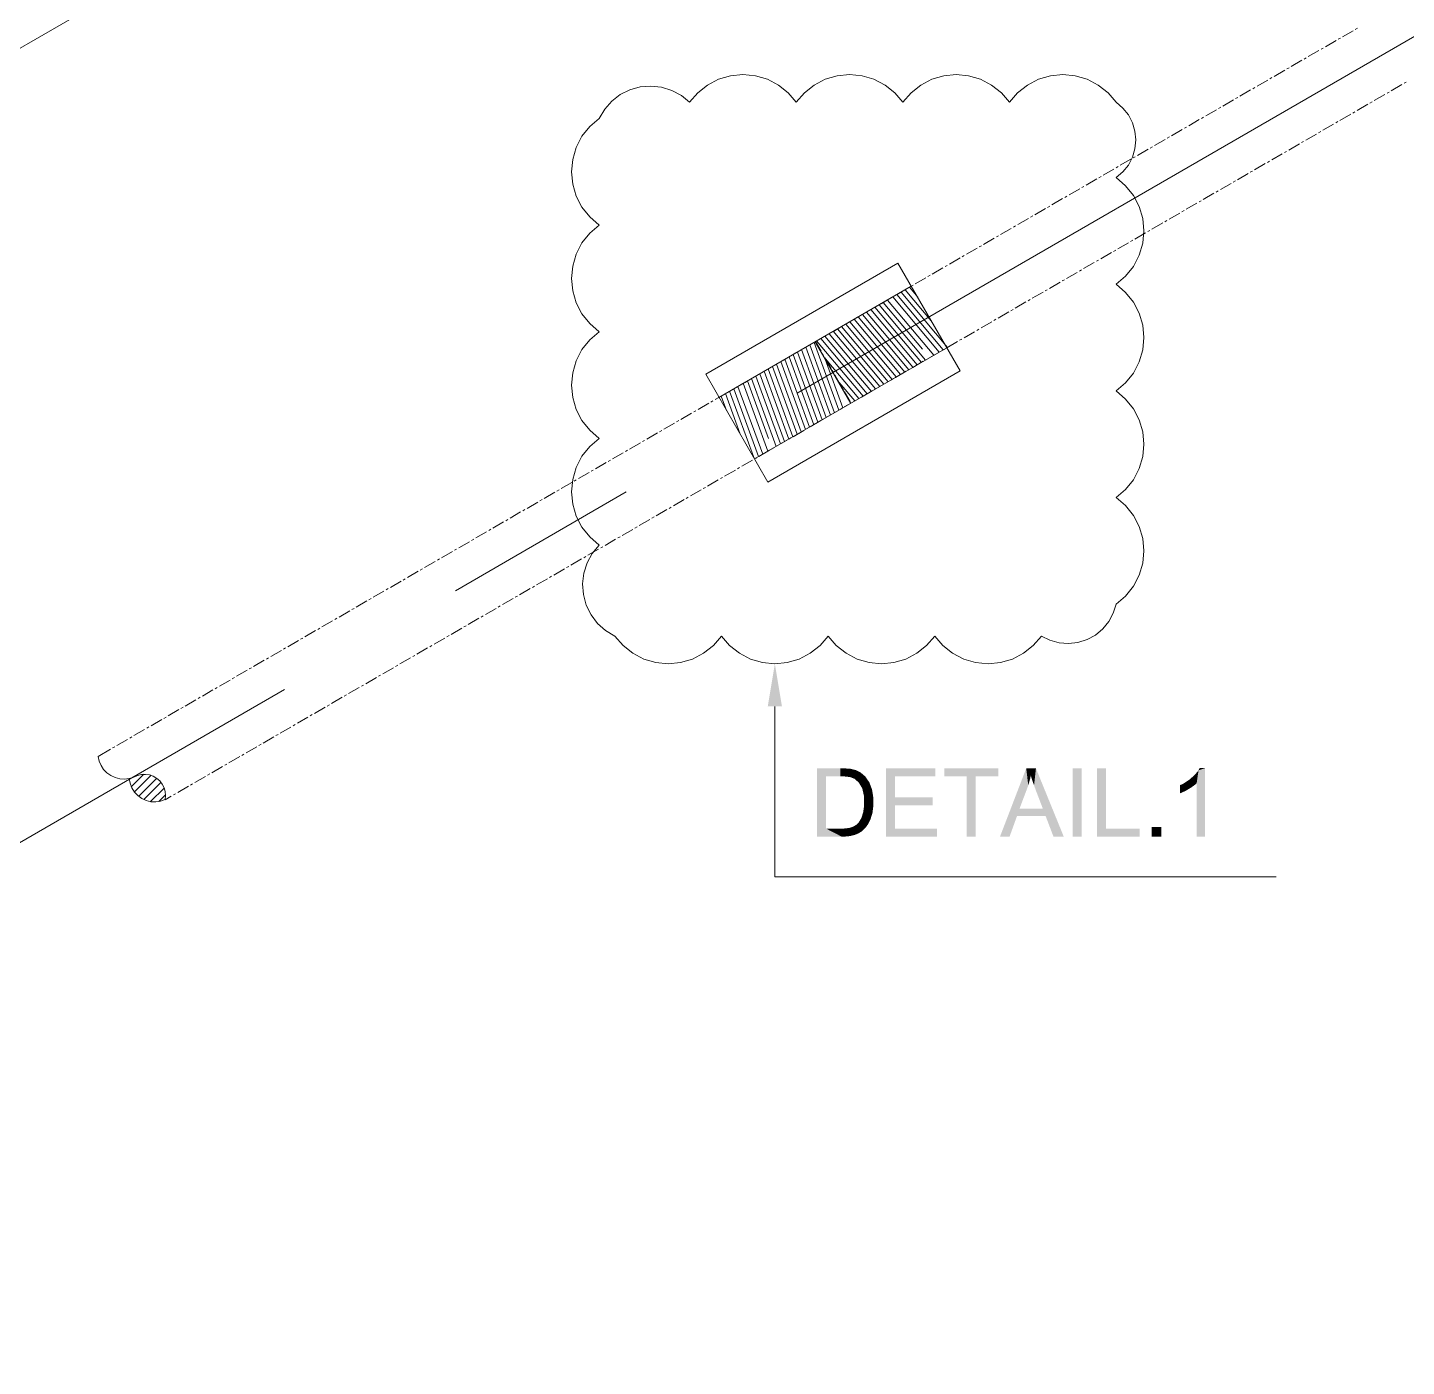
# Model space of a CAD drawing. Header units: millimetres. Extents: x 2 to 579, y 1 to 405.
# Drawn here: x 233.03 to 250.49, y 120.78 to 137.72 of the extents above; entities that cross this region are included whole.
import ezdxf

# ---------------------------------------------------------------- set-up
doc = ezdxf.new("R2010")
doc.units = ezdxf.units.MM
doc.linetypes.add('XKITLINE00', pattern=[0])
doc.layers.add('LinkedObject', color=7, linetype='Continuous', lineweight=0)

# ---------------------------------------------------------------- blocks, each defined once
blk = doc.blocks.new('*A4')
at = {"layer": 'LinkedObject'}
for color, points in [(6, [(242.582, 129.13), (242.402, 129.13), (242.492, 129.67)]), (7, [(243.026, 128.347), (243.14, 128.245), (243.026, 127.483)]), (7, [(243.321, 128.245), (243.026, 128.347), (243.323, 128.347)]), (7, [(243.14, 128.245), (243.026, 128.347), (243.321, 128.245)]), (7, [(243.323, 128.347), (243.372, 128.245), (243.321, 128.245)]), (7, [(243.373, 128.347), (243.372, 128.245), (243.323, 128.347)]), (7, [(243.373, 128.347), (243.446, 128.236), (243.372, 128.245)]), (7, [(243.45, 128.341), (243.446, 128.236), (243.373, 128.347)]), (7, [(243.477, 128.334), (243.446, 128.236), (243.45, 128.341)]), (7, [(243.477, 128.334), (243.469, 128.227), (243.446, 128.236)]), (7, [(243.469, 128.227), (243.477, 128.334), (243.501, 128.215)]), (7, [(243.577, 128.295), (243.477, 128.334), (243.514, 128.326)]), (7, [(243.603, 128.273), (243.477, 128.334), (243.577, 128.295)]), (7, [(243.555, 128.166), (243.477, 128.334), (243.603, 128.273)]), (7, [(243.501, 128.215), (243.477, 128.334), (243.555, 128.166)]), (7, [(244.012, 127.981), (243.898, 127.483), (243.898, 128.347)]), (7, [(244.012, 127.981), (243.898, 128.347), (244.012, 128.245)]), (7, [(244.523, 128.245), (243.898, 128.347), (244.523, 128.347)]), (7, [(244.012, 128.245), (243.898, 128.347), (244.523, 128.245)]), (7, [(244.636, 128.347), (244.92, 128.245), (244.636, 128.245)]), (7, [(245.034, 128.245), (244.92, 128.245), (244.636, 128.347)]), (7, [(245.034, 128.245), (244.636, 128.347), (245.32, 128.347)]), (7, [(245.034, 128.245), (245.32, 128.347), (245.32, 128.245)]), (7, [(245.675, 128.347), (245.686, 128.091), (245.343, 127.483)]), (7, [(245.686, 128.091), (245.675, 128.347), (245.701, 128.132)]), (7, [(245.701, 128.132), (245.675, 128.347), (245.724, 128.214)]), (7, [(245.724, 128.214), (245.675, 128.347), (245.733, 128.256)]), (7, [(245.798, 128.347), (245.733, 128.256), (245.675, 128.347)]), (7, [(245.733, 128.256), (245.798, 128.347), (245.743, 128.221)]), (7, [(245.743, 128.221), (245.798, 128.347), (245.774, 128.131)]), (7, [(245.774, 128.131), (245.798, 128.347), (245.794, 128.076)]), (7, [(245.794, 128.076), (245.798, 128.347), (245.885, 127.838)]), (7, [(245.885, 127.838), (245.798, 128.347), (245.92, 127.745)]), (7, [(245.92, 127.745), (245.798, 128.347), (246.15, 127.483)]), (7, [(246.375, 128.347), (246.261, 127.483), (246.261, 128.347)]), (7, [(246.375, 127.483), (246.261, 127.483), (246.375, 128.347)]), (7, [(246.686, 128.347), (246.572, 127.483), (246.572, 128.347)]), (7, [(246.686, 127.585), (246.572, 127.483), (246.686, 128.347)]), (7, [(247.939, 128.35), (247.857, 128.322), (247.871, 128.35)]), (7, [(247.939, 127.483), (247.857, 128.322), (247.939, 128.35)]), (7, [(243.026, 127.483), (243.14, 128.245), (243.14, 127.585)]), (7, [(243.603, 128.273), (243.577, 128.13), (243.555, 128.166)]), (7, [(243.637, 128.244), (243.577, 128.13), (243.603, 128.273)]), (7, [(243.688, 128.17), (243.577, 128.13), (243.637, 128.244)]), (7, [(243.577, 128.13), (243.688, 128.17), (243.599, 128.093)]), (7, [(243.599, 128.093), (243.688, 128.17), (243.705, 128.125)]), (7, [(244.92, 127.483), (245.034, 128.245), (245.034, 127.483)]), (7, [(244.92, 128.245), (245.034, 128.245), (244.92, 127.483)]), (7, [(247.764, 128.104), (247.666, 128.154), (247.743, 128.205)]), (7, [(247.776, 128.235), (247.833, 128.159), (247.743, 128.205)]), (7, [(247.743, 128.205), (247.833, 128.159), (247.764, 128.104)]), (7, [(247.833, 128.159), (247.776, 128.235), (247.81, 128.265)]), (7, [(247.857, 128.322), (247.833, 128.159), (247.81, 128.265)]), (7, [(247.833, 127.483), (247.857, 128.322), (247.939, 127.483)]), (7, [(247.833, 128.159), (247.857, 128.322), (247.833, 127.483)]), (7, [(243.705, 128.125), (243.622, 127.989), (243.599, 128.093)]), (7, [(243.722, 128.08), (243.622, 127.989), (243.705, 128.125)]), (7, [(243.739, 127.977), (243.622, 127.989), (243.722, 128.08)]), (7, [(243.739, 127.92), (243.622, 127.989), (243.739, 127.977)]), (7, [(243.622, 127.989), (243.739, 127.92), (243.622, 127.921)]), (7, [(245.343, 127.483), (245.686, 128.091), (245.591, 127.838)]), (7, [(247.666, 128.154), (247.702, 128.067), (247.621, 128.133)]), (7, [(247.621, 128.133), (247.702, 128.067), (247.621, 128.031)]), (7, [(247.621, 128.031), (247.702, 128.067), (247.646, 128.04)]), (7, [(247.702, 128.067), (247.666, 128.154), (247.733, 128.086)]), (7, [(247.733, 128.086), (247.666, 128.154), (247.764, 128.104)]), (7, [(247.764, 128.104), (247.833, 128.159), (247.814, 128.141)]), (7, [(243.622, 127.872), (243.739, 127.87), (243.61, 127.789)]), (7, [(243.61, 127.789), (243.739, 127.87), (243.716, 127.745)]), (7, [(243.739, 127.92), (243.622, 127.872), (243.622, 127.921)]), (7, [(243.739, 127.87), (243.622, 127.872), (243.739, 127.92)]), (7, [(243.716, 127.745), (243.739, 127.87), (243.728, 127.783)]), (7, [(244.012, 127.879), (243.898, 127.483), (244.012, 127.981)]), (7, [(244.012, 127.585), (243.898, 127.483), (244.012, 127.879)]), (7, [(244.491, 127.879), (244.012, 127.981), (244.491, 127.981)]), (7, [(244.012, 127.879), (244.012, 127.981), (244.491, 127.879)]), (7, [(245.559, 127.745), (245.343, 127.483), (245.591, 127.838)]), (7, [(245.591, 127.838), (245.92, 127.745), (245.559, 127.745)]), (7, [(245.885, 127.838), (245.92, 127.745), (245.591, 127.838)]), (7, [(243.536, 127.645), (243.6, 127.555), (243.521, 127.631)]), (7, [(243.657, 127.619), (243.536, 127.645), (243.556, 127.666)]), (7, [(243.639, 127.594), (243.536, 127.645), (243.657, 127.619)]), (7, [(243.6, 127.555), (243.536, 127.645), (243.639, 127.594)]), (7, [(243.556, 127.666), (243.716, 127.745), (243.657, 127.619)]), (7, [(243.588, 127.72), (243.716, 127.745), (243.556, 127.666)]), (7, [(243.599, 127.755), (243.716, 127.745), (243.588, 127.72)]), (7, [(243.716, 127.745), (243.599, 127.755), (243.61, 127.789)]), (7, [(243.657, 127.619), (243.716, 127.745), (243.675, 127.644)]), (7, [(243.675, 127.644), (243.716, 127.745), (243.705, 127.707)]), (7, [(245.343, 127.483), (245.559, 127.745), (245.464, 127.483)]), (7, [(245.92, 127.745), (246.15, 127.483), (246.02, 127.483)]), (7, [(243.14, 127.585), (243.337, 127.483), (243.026, 127.483)]), (7, [(243.324, 127.585), (243.337, 127.483), (243.14, 127.585)]), (7, [(243.324, 127.585), (243.376, 127.483), (243.337, 127.483)]), (7, [(243.367, 127.585), (243.376, 127.483), (243.324, 127.585)]), (7, [(243.476, 127.498), (243.367, 127.585), (243.434, 127.593)]), (7, [(243.446, 127.49), (243.367, 127.585), (243.476, 127.498)]), (7, [(243.376, 127.483), (243.367, 127.585), (243.446, 127.49)]), (7, [(243.458, 127.601), (243.476, 127.498), (243.434, 127.593)]), (7, [(243.482, 127.609), (243.476, 127.498), (243.458, 127.601)]), (7, [(243.476, 127.498), (243.482, 127.609), (243.506, 127.505)]), (7, [(243.579, 127.541), (243.482, 127.609), (243.521, 127.631)]), (7, [(243.557, 127.527), (243.482, 127.609), (243.579, 127.541)]), (7, [(243.506, 127.505), (243.482, 127.609), (243.557, 127.527)]), (7, [(243.521, 127.631), (243.6, 127.555), (243.579, 127.541)]), (7, [(243.898, 127.483), (244.012, 127.585), (244.543, 127.483)]), (7, [(244.543, 127.483), (244.012, 127.585), (244.543, 127.585)]), (7, [(246.572, 127.483), (246.686, 127.585), (247.111, 127.483)]), (7, [(247.111, 127.483), (246.686, 127.585), (247.111, 127.585)]), (7, [(247.385, 127.604), (247.264, 127.483), (247.264, 127.604)]), (7, [(247.385, 127.483), (247.264, 127.483), (247.385, 127.604)])]:
    blk.add_hatch(color=color, dxfattribs=at).paths.add_polyline_path(points, flags=17)
at = {"layer": 'LinkedObject', "color": 6, "linetype": 'XKITLINE00', "lineweight": 0}
for p, q in [((211.958, 125.34), (253.352, 149.264)), ((242.776, 133.096), (257.597, 141.662)), ((238.447, 130.594), (240.611, 131.845)), ((221.461, 120.777), (236.282, 129.343)), ((242.492, 129.13), (242.492, 126.974)), ((242.492, 126.974), (248.839, 126.974))]:
    blk.add_line(p, q, dxfattribs=at)
at = {"layer": 'LinkedObject', "color": 9, "linetype": 'XKITLINE00', "lineweight": 0}
for p, q in [((249.626, 137.575), (249.653, 137.59)), ((249.68, 137.606), (249.815, 137.684)), ((249.842, 137.7), (249.869, 137.716)), ((249.247, 137.356), (249.382, 137.434)), ((249.409, 137.45), (249.436, 137.465)), ((249.463, 137.481), (249.599, 137.559)), ((249.031, 137.231), (249.166, 137.309)), ((249.193, 137.325), (249.22, 137.34)), ((248.76, 137.074), (248.787, 137.09)), ((248.814, 137.106), (248.949, 137.184)), ((248.976, 137.2), (249.004, 137.215)), ((248.381, 136.856), (248.517, 136.934)), ((248.544, 136.949), (248.571, 136.965)), ((248.598, 136.981), (248.733, 137.059)), ((250.244, 136.892), (250.271, 136.908)), ((250.298, 136.924), (250.433, 137.002)), ((250.46, 137.018), (250.487, 137.033)), ((248.111, 136.699), (248.138, 136.715)), ((248.165, 136.73), (248.3, 136.809)), ((248.327, 136.824), (248.354, 136.84)), ((249.865, 136.674), (250, 136.752)), ((250.027, 136.767), (250.054, 136.783)), ((250.081, 136.799), (250.217, 136.877)), ((247.732, 136.48), (247.867, 136.558)), ((247.894, 136.574), (247.921, 136.59)), ((247.948, 136.605), (248.084, 136.684)), ((249.648, 136.548), (249.784, 136.627)), ((249.811, 136.642), (249.838, 136.658)), ((247.515, 136.355), (247.651, 136.433)), ((247.678, 136.449), (247.705, 136.465)), ((249.216, 136.298), (249.351, 136.376)), ((249.378, 136.392), (249.405, 136.408)), ((249.432, 136.423), (249.567, 136.501)), ((249.594, 136.517), (249.621, 136.533)), ((247.245, 136.199), (247.272, 136.214)), ((247.299, 136.23), (247.434, 136.308)), ((247.461, 136.324), (247.488, 136.339)), ((248.999, 136.173), (249.134, 136.251)), ((249.161, 136.267), (249.188, 136.283)), ((246.866, 135.98), (247.001, 136.058)), ((247.028, 136.074), (247.055, 136.089)), ((247.083, 136.105), (247.218, 136.183)), ((248.729, 136.017), (248.756, 136.032)), ((248.783, 136.048), (248.918, 136.126)), ((248.945, 136.142), (248.972, 136.157)), ((246.65, 135.855), (246.785, 135.933)), ((246.812, 135.949), (246.839, 135.964)), ((248.35, 135.798), (248.485, 135.876)), ((248.512, 135.892), (248.539, 135.907)), ((248.566, 135.923), (248.701, 136.001)), ((246.217, 135.605), (246.352, 135.683)), ((246.379, 135.698), (246.406, 135.714)), ((246.433, 135.73), (246.568, 135.808)), ((246.596, 135.823), (246.623, 135.839)), ((248.133, 135.673), (248.269, 135.751)), ((248.296, 135.767), (248.323, 135.782)), ((246, 135.479), (246.136, 135.558)), ((246.163, 135.573), (246.19, 135.589)), ((247.7, 135.423), (247.836, 135.501)), ((247.863, 135.516), (247.89, 135.532)), ((247.917, 135.548), (248.052, 135.626)), ((248.079, 135.641), (248.106, 135.657)), ((245.73, 135.323), (245.757, 135.339)), ((245.784, 135.354), (245.919, 135.433)), ((245.946, 135.448), (245.973, 135.464)), ((247.484, 135.297), (247.619, 135.376)), ((247.646, 135.391), (247.673, 135.407)), ((245.351, 135.104), (245.486, 135.182)), ((245.513, 135.198), (245.54, 135.214)), ((245.567, 135.229), (245.703, 135.307)), ((247.213, 135.141), (247.24, 135.157)), ((247.267, 135.172), (247.403, 135.25)), ((247.43, 135.266), (247.457, 135.282)), ((245.134, 134.979), (245.27, 135.057)), ((245.297, 135.073), (245.324, 135.088)), ((246.835, 134.922), (246.97, 135)), ((246.997, 135.016), (247.024, 135.032)), ((247.051, 135.047), (247.186, 135.125)), ((244.702, 134.729), (244.837, 134.807)), ((244.864, 134.823), (244.891, 134.838)), ((244.918, 134.854), (245.053, 134.932)), ((245.08, 134.948), (245.107, 134.963)), ((246.618, 134.797), (246.753, 134.875)), ((246.78, 134.891), (246.808, 134.906)), ((244.485, 134.604), (244.62, 134.682)), ((244.647, 134.698), (244.675, 134.713)), ((246.185, 134.547), (246.321, 134.625)), ((246.348, 134.641), (246.375, 134.656)), ((246.402, 134.672), (246.537, 134.75)), ((246.564, 134.766), (246.591, 134.781)), ((244.215, 134.447), (244.242, 134.463)), ((244.269, 134.479), (244.404, 134.557)), ((244.431, 134.572), (244.458, 134.588)), ((245.969, 134.422), (246.104, 134.5)), ((246.131, 134.516), (246.158, 134.531)), ((243.836, 134.228), (243.971, 134.307)), ((243.998, 134.322), (244.025, 134.338)), ((244.052, 134.354), (244.188, 134.432)), ((245.698, 134.265), (245.725, 134.281)), ((245.752, 134.297), (245.888, 134.375)), ((245.915, 134.39), (245.942, 134.406)), ((243.619, 134.103), (243.755, 134.182)), ((243.782, 134.197), (243.809, 134.213)), ((245.319, 134.046), (245.455, 134.125)), ((245.482, 134.14), (245.509, 134.156)), ((245.536, 134.172), (245.671, 134.25)), ((243.246, 133.887), (243.322, 133.931)), ((243.349, 133.947), (243.376, 133.963)), ((243.403, 133.978), (243.538, 134.056)), ((243.565, 134.072), (243.592, 134.088)), ((245.103, 133.921), (245.238, 134)), ((245.265, 134.015), (245.292, 134.031)), ((243.078, 133.626), (243.007, 133.749)), ((244.67, 133.671), (244.805, 133.749)), ((244.832, 133.765), (244.859, 133.781)), ((244.887, 133.796), (245.022, 133.874)), ((245.049, 133.89), (245.076, 133.906)), ((242.601, 133.515), (242.759, 133.606)), ((243.109, 133.572), (243.094, 133.599)), ((244.454, 133.546), (244.589, 133.624)), ((244.616, 133.64), (244.643, 133.655)), ((242.385, 133.39), (242.52, 133.468)), ((242.547, 133.484), (242.574, 133.499)), ((243.203, 133.41), (243.125, 133.545)), ((244.183, 133.39), (244.21, 133.405)), ((244.237, 133.421), (244.372, 133.499)), ((244.4, 133.515), (244.427, 133.53)), ((242.114, 133.233), (242.141, 133.249)), ((242.168, 133.265), (242.304, 133.343)), ((242.331, 133.359), (242.358, 133.374)), ((243.234, 133.356), (243.219, 133.383)), ((243.328, 133.193), (243.25, 133.329)), ((243.804, 133.171), (243.94, 133.249)), ((243.967, 133.265), (243.994, 133.28)), ((244.021, 133.296), (244.156, 133.374)), ((241.735, 133.015), (241.871, 133.093)), ((241.898, 133.108), (241.925, 133.124)), ((241.952, 133.14), (242.087, 133.218)), ((243.359, 133.139), (243.344, 133.166)), ((243.446, 132.989), (243.375, 133.112)), ((243.588, 133.046), (243.723, 133.124)), ((243.75, 133.139), (243.777, 133.155)), ((241.465, 132.858), (241.492, 132.874)), ((241.519, 132.889), (241.654, 132.968)), ((241.681, 132.983), (241.708, 132.999)), ((243.155, 132.795), (243.29, 132.874)), ((243.317, 132.889), (243.344, 132.905)), ((243.371, 132.921), (243.507, 132.999)), ((243.534, 133.014), (243.561, 133.03)), ((241.086, 132.639), (241.221, 132.717)), ((241.248, 132.733), (241.276, 132.749)), ((241.303, 132.764), (241.438, 132.843)), ((242.939, 132.67), (243.074, 132.749)), ((243.101, 132.764), (243.128, 132.78)), ((240.87, 132.514), (241.005, 132.592)), ((241.032, 132.608), (241.059, 132.624)), ((242.668, 132.514), (242.695, 132.53)), ((242.722, 132.545), (242.857, 132.623)), ((242.884, 132.639), (242.911, 132.655)), ((240.599, 132.358), (240.626, 132.373)), ((240.653, 132.389), (240.789, 132.467)), ((240.816, 132.483), (240.843, 132.498)), ((242.289, 132.295), (242.424, 132.373)), ((242.451, 132.389), (242.479, 132.404)), ((242.506, 132.42), (242.641, 132.498)), ((240.22, 132.139), (240.356, 132.217)), ((240.383, 132.233), (240.41, 132.248)), ((240.437, 132.264), (240.572, 132.342)), ((242.073, 132.17), (242.208, 132.248)), ((242.235, 132.264), (242.262, 132.279)), ((240.004, 132.014), (240.139, 132.092)), ((240.166, 132.108), (240.193, 132.123)), ((241.802, 132.014), (241.829, 132.029)), ((241.856, 132.045), (241.992, 132.123)), ((242.019, 132.139), (242.046, 132.154)), ((239.571, 131.764), (239.706, 131.842)), ((239.733, 131.857), (239.76, 131.873)), ((239.787, 131.889), (239.923, 131.967)), ((239.95, 131.982), (239.977, 131.998)), ((241.423, 131.795), (241.559, 131.873)), ((241.586, 131.888), (241.613, 131.904)), ((241.64, 131.92), (241.775, 131.998)), ((239.355, 131.638), (239.49, 131.717)), ((239.517, 131.732), (239.544, 131.748)), ((241.153, 131.638), (241.18, 131.654)), ((241.207, 131.67), (241.342, 131.748)), ((241.369, 131.763), (241.396, 131.779)), ((239.084, 131.482), (239.111, 131.498)), ((239.138, 131.513), (239.273, 131.592)), ((239.3, 131.607), (239.327, 131.623)), ((240.774, 131.419), (240.909, 131.498)), ((240.936, 131.513), (240.963, 131.529)), ((240.99, 131.544), (241.126, 131.623)), ((238.705, 131.263), (238.84, 131.341)), ((238.868, 131.357), (238.895, 131.373)), ((238.922, 131.388), (239.057, 131.466)), ((240.558, 131.294), (240.693, 131.372)), ((240.72, 131.388), (240.747, 131.404)), ((238.489, 131.138), (238.624, 131.216)), ((238.651, 131.232), (238.678, 131.247)), ((240.287, 131.138), (240.314, 131.153)), ((240.341, 131.169), (240.476, 131.247)), ((240.503, 131.263), (240.531, 131.279)), ((238.056, 130.888), (238.191, 130.966)), ((238.218, 130.982), (238.245, 130.997)), ((238.272, 131.013), (238.408, 131.091)), ((238.435, 131.107), (238.462, 131.122)), ((239.908, 130.919), (240.044, 130.997)), ((240.071, 131.013), (240.098, 131.028)), ((240.125, 131.044), (240.26, 131.122)), ((237.839, 130.763), (237.975, 130.841)), ((238.002, 130.857), (238.029, 130.872)), ((239.638, 130.763), (239.665, 130.778)), ((239.692, 130.794), (239.827, 130.872)), ((239.854, 130.888), (239.881, 130.903)), ((237.569, 130.606), (237.596, 130.622)), ((237.623, 130.638), (237.758, 130.716)), ((237.785, 130.731), (237.812, 130.747)), ((239.259, 130.544), (239.394, 130.622)), ((239.421, 130.637), (239.448, 130.653)), ((239.475, 130.669), (239.611, 130.747)), ((237.19, 130.387), (237.325, 130.466)), ((237.352, 130.481), (237.379, 130.497)), ((237.406, 130.513), (237.542, 130.591)), ((239.042, 130.419), (239.178, 130.497)), ((239.205, 130.512), (239.232, 130.528)), ((236.974, 130.262), (237.109, 130.341)), ((237.136, 130.356), (237.163, 130.372)), ((238.772, 130.262), (238.799, 130.278)), ((238.826, 130.293), (238.961, 130.372)), ((238.988, 130.387), (239.015, 130.403)), ((236.541, 130.012), (236.676, 130.09)), ((236.703, 130.106), (236.73, 130.122)), ((236.757, 130.137), (236.892, 130.215)), ((236.919, 130.231), (236.947, 130.247)), ((238.393, 130.043), (238.528, 130.121)), ((238.555, 130.137), (238.582, 130.153)), ((238.61, 130.168), (238.745, 130.247)), ((236.324, 129.887), (236.46, 129.965)), ((236.487, 129.981), (236.514, 129.996)), ((238.177, 129.918), (238.312, 129.996)), ((238.339, 130.012), (238.366, 130.028)), ((236.054, 129.731), (236.081, 129.746)), ((236.108, 129.762), (236.243, 129.84)), ((236.27, 129.856), (236.297, 129.871)), ((237.744, 129.668), (237.879, 129.746)), ((237.906, 129.762), (237.933, 129.777)), ((237.96, 129.793), (238.095, 129.871)), ((238.123, 129.887), (238.15, 129.902)), ((235.675, 129.512), (235.81, 129.59)), ((235.837, 129.606), (235.864, 129.621)), ((235.891, 129.637), (236.027, 129.715)), ((237.527, 129.543), (237.663, 129.621)), ((237.69, 129.637), (237.717, 129.652)), ((235.458, 129.387), (235.594, 129.465)), ((235.621, 129.48), (235.648, 129.496)), ((237.257, 129.386), (237.284, 129.402)), ((237.311, 129.418), (237.446, 129.496)), ((237.473, 129.512), (237.5, 129.527)), ((235.026, 129.136), (235.161, 129.215)), ((235.188, 129.23), (235.215, 129.246)), ((235.242, 129.262), (235.377, 129.34)), ((235.404, 129.355), (235.431, 129.371)), ((236.878, 129.168), (237.013, 129.246)), ((237.04, 129.261), (237.067, 129.277)), ((237.094, 129.293), (237.23, 129.371)), ((234.809, 129.011), (234.944, 129.09)), ((234.971, 129.105), (234.999, 129.121)), ((236.661, 129.042), (236.797, 129.121)), ((236.824, 129.136), (236.851, 129.152)), ((234.539, 128.855), (234.566, 128.871)), ((234.593, 128.886), (234.728, 128.964)), ((234.755, 128.98), (234.782, 128.996)), ((236.229, 128.792), (236.364, 128.87)), ((236.391, 128.886), (236.418, 128.902)), ((236.445, 128.917), (236.58, 128.996)), ((236.607, 129.011), (236.634, 129.027)), ((234.16, 128.636), (234.295, 128.714)), ((234.322, 128.73), (234.349, 128.746)), ((234.376, 128.761), (234.511, 128.839)), ((236.012, 128.667), (236.147, 128.745)), ((236.174, 128.761), (236.202, 128.777)), ((233.921, 128.498), (234.079, 128.589)), ((234.106, 128.605), (234.133, 128.62)), ((235.742, 128.511), (235.769, 128.526)), ((235.796, 128.542), (235.931, 128.62)), ((235.958, 128.636), (235.985, 128.652)), ((235.363, 128.292), (235.498, 128.37)), ((235.525, 128.386), (235.552, 128.401)), ((235.579, 128.417), (235.715, 128.495)), ((235.146, 128.167), (235.282, 128.245)), ((235.309, 128.261), (235.336, 128.276)), ((234.77, 127.949), (234.849, 127.995)), ((234.876, 128.01), (234.903, 128.026)), ((234.93, 128.042), (235.065, 128.12)), ((235.092, 128.135), (235.119, 128.151))]:
    blk.add_line(p, q, dxfattribs=at)
at = {"layer": 'LinkedObject', "color": 2, "linetype": 'XKITLINE00', "lineweight": 0}
for p, q in [((241.78, 137.069), (241.64, 136.996)), ((241.931, 137.114), (241.78, 137.069)), ((242.088, 137.129), (241.931, 137.114)), ((242.246, 137.114), (242.088, 137.129)), ((242.397, 137.069), (242.246, 137.114)), ((242.537, 136.996), (242.397, 137.069)), ((243.13, 137.069), (242.99, 136.996)), ((243.281, 137.114), (243.13, 137.069)), ((243.438, 137.129), (243.281, 137.114)), ((243.596, 137.114), (243.438, 137.129)), ((243.747, 137.069), (243.596, 137.114)), ((243.887, 136.996), (243.747, 137.069)), ((244.48, 137.069), (244.34, 136.996)), ((244.631, 137.114), (244.48, 137.069)), ((244.788, 137.129), (244.631, 137.114)), ((244.946, 137.114), (244.788, 137.129)), ((245.097, 137.069), (244.946, 137.114)), ((245.237, 136.996), (245.097, 137.069)), ((245.83, 137.069), (245.69, 136.996)), ((245.981, 137.114), (245.83, 137.069)), ((246.138, 137.129), (245.981, 137.114)), ((246.296, 137.114), (246.138, 137.129)), ((246.447, 137.069), (246.296, 137.114)), ((246.587, 136.996), (246.447, 137.069)), ((240.656, 136.937), (240.535, 136.876)), ((240.787, 136.973), (240.656, 136.937)), ((240.923, 136.984), (240.787, 136.973)), ((241.058, 136.969), (240.923, 136.984)), ((241.188, 136.929), (241.058, 136.969)), ((241.308, 136.864), (241.188, 136.929)), ((241.516, 136.898), (241.413, 136.778)), ((241.64, 136.996), (241.516, 136.898)), ((242.661, 136.898), (242.537, 136.996)), ((242.763, 136.778), (242.661, 136.898)), ((242.866, 136.898), (242.763, 136.778)), ((242.99, 136.996), (242.866, 136.898)), ((244.011, 136.898), (243.887, 136.996)), ((244.113, 136.778), (244.011, 136.898)), ((244.216, 136.898), (244.113, 136.778)), ((244.34, 136.996), (244.216, 136.898)), ((245.361, 136.898), (245.237, 136.996)), ((245.463, 136.778), (245.361, 136.898)), ((245.566, 136.898), (245.463, 136.778)), ((245.69, 136.996), (245.566, 136.898)), ((246.711, 136.898), (246.587, 136.996)), ((246.813, 136.778), (246.711, 136.898)), ((240.427, 136.793), (240.337, 136.69)), ((240.535, 136.876), (240.427, 136.793)), ((241.413, 136.778), (241.308, 136.864)), ((241.413, 136.778), (241.413, 136.778)), ((242.763, 136.778), (242.763, 136.778)), ((244.113, 136.778), (244.113, 136.778)), ((245.463, 136.778), (245.463, 136.778)), ((246.898, 136.705), (246.813, 136.778)), ((240.268, 136.573), (240.148, 136.47)), ((240.337, 136.69), (240.268, 136.573)), ((240.268, 136.573), (240.268, 136.573)), ((246.968, 136.618), (246.898, 136.705)), ((247.019, 136.519), (246.968, 136.618)), ((240.148, 136.47), (240.049, 136.347)), ((247.051, 136.412), (247.019, 136.519)), ((247.061, 136.301), (247.051, 136.412)), ((239.976, 136.207), (239.932, 136.055)), ((240.049, 136.347), (239.976, 136.207)), ((247.051, 136.19), (247.061, 136.301)), ((239.932, 136.055), (239.916, 135.898)), ((246.968, 135.984), (247.019, 136.083)), ((247.019, 136.083), (247.051, 136.19)), ((239.916, 135.898), (239.932, 135.741)), ((246.813, 135.825), (246.898, 135.897)), ((246.898, 135.897), (246.968, 135.984)), ((239.932, 135.741), (239.976, 135.589)), ((246.933, 135.722), (246.813, 135.825)), ((246.813, 135.825), (246.813, 135.825)), ((247.032, 135.599), (246.933, 135.722)), ((239.976, 135.589), (240.049, 135.449)), ((247.105, 135.459), (247.032, 135.599)), ((240.049, 135.449), (240.148, 135.326)), ((240.148, 135.326), (240.268, 135.223)), ((247.15, 135.307), (247.105, 135.459)), ((240.268, 135.223), (240.148, 135.12)), ((240.268, 135.223), (240.268, 135.223)), ((247.165, 135.15), (247.15, 135.307)), ((247.15, 134.993), (247.165, 135.15)), ((240.049, 134.997), (239.976, 134.857)), ((240.148, 135.12), (240.049, 134.997)), ((247.105, 134.841), (247.15, 134.993)), ((239.976, 134.857), (239.932, 134.705)), ((247.032, 134.701), (247.105, 134.841)), ((239.932, 134.705), (239.916, 134.548)), ((246.933, 134.577), (247.032, 134.701)), ((239.916, 134.548), (239.932, 134.391)), ((246.813, 134.475), (246.933, 134.577)), ((246.933, 134.372), (246.813, 134.475)), ((246.813, 134.475), (246.813, 134.475)), ((239.932, 134.391), (239.976, 134.239)), ((247.032, 134.249), (246.933, 134.372)), ((239.976, 134.239), (240.049, 134.099)), ((240.049, 134.099), (240.148, 133.976)), ((247.105, 134.109), (247.032, 134.249)), ((247.15, 133.957), (247.105, 134.109)), ((240.148, 133.976), (240.268, 133.873)), ((247.165, 133.8), (247.15, 133.957)), ((240.148, 133.77), (240.049, 133.647)), ((240.268, 133.873), (240.148, 133.77)), ((240.268, 133.873), (240.268, 133.873)), ((247.15, 133.643), (247.165, 133.8)), ((240.049, 133.647), (239.976, 133.507)), ((247.105, 133.491), (247.15, 133.643)), ((239.976, 133.507), (239.932, 133.355)), ((247.032, 133.351), (247.105, 133.491)), ((239.932, 133.355), (239.916, 133.198)), ((246.813, 133.125), (246.933, 133.227)), ((246.933, 133.227), (247.032, 133.351)), ((239.916, 133.198), (239.932, 133.041)), ((246.933, 133.022), (246.813, 133.125)), ((246.813, 133.125), (246.813, 133.125)), ((239.932, 133.041), (239.976, 132.889)), ((239.976, 132.889), (240.049, 132.749)), ((247.032, 132.899), (246.933, 133.022)), ((247.105, 132.759), (247.032, 132.899)), ((240.049, 132.749), (240.148, 132.626)), ((247.15, 132.607), (247.105, 132.759)), ((240.148, 132.626), (240.268, 132.523)), ((247.165, 132.45), (247.15, 132.607)), ((240.148, 132.42), (240.049, 132.297)), ((240.268, 132.523), (240.148, 132.42)), ((240.268, 132.523), (240.268, 132.523)), ((247.15, 132.293), (247.165, 132.45)), ((240.049, 132.297), (239.976, 132.157)), ((247.105, 132.141), (247.15, 132.293)), ((239.932, 132.005), (239.916, 131.848)), ((239.976, 132.157), (239.932, 132.005)), ((246.933, 131.877), (247.032, 132.001)), ((247.032, 132.001), (247.105, 132.141)), ((239.916, 131.848), (239.932, 131.691)), ((246.813, 131.775), (246.933, 131.877)), ((239.932, 131.691), (239.976, 131.539)), ((246.933, 131.672), (246.813, 131.775)), ((246.813, 131.775), (246.813, 131.775)), ((247.032, 131.549), (246.933, 131.672)), ((239.976, 131.539), (240.049, 131.399)), ((247.105, 131.409), (247.032, 131.549)), ((240.049, 131.399), (240.148, 131.276)), ((247.15, 131.257), (247.105, 131.409)), ((240.148, 131.276), (240.268, 131.173)), ((240.268, 131.173), (240.18, 131.068)), ((240.268, 131.173), (240.268, 131.173)), ((247.165, 131.1), (247.15, 131.257)), ((240.18, 131.068), (240.115, 130.948)), ((247.15, 130.943), (247.165, 131.1)), ((240.073, 130.818), (240.057, 130.682)), ((240.115, 130.948), (240.073, 130.818)), ((247.032, 130.651), (247.105, 130.791)), ((247.105, 130.791), (247.15, 130.943)), ((240.057, 130.682), (240.067, 130.546)), ((246.933, 130.527), (247.032, 130.651)), ((240.067, 130.546), (240.104, 130.414)), ((246.813, 130.425), (246.933, 130.527)), ((240.104, 130.414), (240.164, 130.291)), ((240.164, 130.291), (240.247, 130.182)), ((246.72, 130.204), (246.777, 130.31)), ((246.777, 130.31), (246.813, 130.425)), ((246.813, 130.425), (246.813, 130.425)), ((240.247, 130.182), (240.349, 130.092)), ((240.349, 130.092), (240.467, 130.022)), ((246.551, 130.034), (246.643, 130.111)), ((246.643, 130.111), (246.72, 130.204)), ((240.467, 130.022), (240.467, 130.022)), ((240.467, 130.022), (240.569, 129.902)), ((241.714, 129.902), (241.817, 130.022)), ((241.817, 130.022), (241.817, 130.022)), ((241.817, 130.022), (241.919, 129.902)), ((243.064, 129.902), (243.167, 130.022)), ((243.167, 130.022), (243.167, 130.022)), ((243.167, 130.022), (243.269, 129.902)), ((244.414, 129.902), (244.517, 130.022)), ((244.517, 130.022), (244.517, 130.022)), ((244.517, 130.022), (244.619, 129.902)), ((245.764, 129.902), (245.867, 130.022)), ((245.867, 130.022), (245.867, 130.022)), ((245.867, 130.022), (245.974, 129.968)), ((245.974, 129.968), (246.09, 129.936)), ((246.09, 129.936), (246.21, 129.927)), ((246.21, 129.927), (246.33, 129.94)), ((246.33, 129.94), (246.445, 129.977)), ((246.445, 129.977), (246.551, 130.034)), ((240.569, 129.902), (240.693, 129.803)), ((240.693, 129.803), (240.833, 129.73)), ((241.45, 129.73), (241.59, 129.803)), ((241.59, 129.803), (241.714, 129.902)), ((241.919, 129.902), (242.043, 129.803)), ((242.043, 129.803), (242.183, 129.73)), ((242.8, 129.73), (242.94, 129.803)), ((242.94, 129.803), (243.064, 129.902)), ((243.269, 129.902), (243.393, 129.803)), ((243.393, 129.803), (243.533, 129.73)), ((244.15, 129.73), (244.29, 129.803)), ((244.29, 129.803), (244.414, 129.902)), ((244.619, 129.902), (244.743, 129.803)), ((244.743, 129.803), (244.883, 129.73)), ((245.5, 129.73), (245.64, 129.803)), ((245.64, 129.803), (245.764, 129.902)), ((240.833, 129.73), (240.984, 129.685)), ((240.984, 129.685), (241.142, 129.67)), ((241.142, 129.67), (241.299, 129.685)), ((241.299, 129.685), (241.45, 129.73)), ((242.183, 129.73), (242.334, 129.685)), ((242.334, 129.685), (242.492, 129.67)), ((242.492, 129.67), (242.649, 129.685)), ((242.649, 129.685), (242.8, 129.73)), ((243.533, 129.73), (243.684, 129.685)), ((243.684, 129.685), (243.842, 129.67)), ((243.842, 129.67), (243.999, 129.685)), ((243.999, 129.685), (244.15, 129.73)), ((244.883, 129.73), (245.034, 129.685)), ((245.034, 129.685), (245.192, 129.67)), ((245.192, 129.67), (245.349, 129.685)), ((245.349, 129.685), (245.5, 129.73))]:
    blk.add_line(p, q, dxfattribs=at)
at = {"layer": 'LinkedObject', "color": 4, "linetype": 'XKITLINE00', "lineweight": 0}
for p, q in [((241.616, 133.335), (244.051, 134.743)), ((244.839, 133.379), (244.051, 134.743)), ((244.22, 134.45), (241.784, 133.043)), ((243.002, 133.747), (243.453, 132.967)), ((244.67, 133.671), (242.235, 132.264)), ((242.404, 131.971), (241.616, 133.335)), ((242.404, 131.971), (244.839, 133.379))]:
    blk.add_line(p, q, dxfattribs=at)
at = {"layer": 'LinkedObject', "color": 1, "linetype": 'XKITLINE00', "lineweight": 0}
for p, q in [((243.917, 134.275), (244.505, 133.576)), ((243.984, 134.314), (244.572, 133.615)), ((244.037, 134.345), (244.625, 133.645)), ((244.09, 134.375), (244.678, 133.675)), ((244.143, 134.406), (244.473, 134.012)), ((244.195, 134.436), (244.301, 134.311)), ((243.654, 134.123), (244.241, 133.423)), ((243.706, 134.154), (244.294, 133.454)), ((243.759, 134.184), (244.347, 133.484)), ((243.812, 134.214), (244.399, 133.515)), ((243.812, 134.214), (244.399, 133.515)), ((243.864, 134.245), (244.363, 133.651)), ((243.337, 133.94), (243.925, 133.24)), ((243.39, 133.971), (243.978, 133.271)), ((243.443, 134.001), (244.03, 133.301)), ((243.495, 134.032), (244.083, 133.332)), ((243.548, 134.062), (244.136, 133.362)), ((243.601, 134.093), (244.189, 133.393)), ((243.021, 133.757), (243.609, 133.058)), ((243.074, 133.788), (243.661, 133.088)), ((243.126, 133.818), (243.714, 133.119)), ((243.179, 133.849), (243.767, 133.149)), ((243.232, 133.879), (243.82, 133.18)), ((243.284, 133.91), (243.872, 133.21)), ((242.725, 133.586), (243.038, 132.728)), ((242.777, 133.617), (243.09, 132.758)), ((242.83, 133.647), (243.143, 132.788)), ((242.883, 133.678), (243.196, 132.819)), ((242.935, 133.708), (243.248, 132.849)), ((242.988, 133.739), (243.301, 132.88)), ((242.408, 133.403), (242.721, 132.545)), ((242.461, 133.434), (242.774, 132.575)), ((242.514, 133.464), (242.827, 132.606)), ((242.566, 133.495), (242.879, 132.636)), ((242.619, 133.525), (242.932, 132.667)), ((242.672, 133.556), (242.985, 132.697)), ((243.129, 133.527), (243.354, 132.91)), ((243.134, 133.53), (243.556, 133.027)), ((242.145, 133.251), (242.41, 132.522)), ((242.197, 133.281), (242.51, 132.423)), ((242.197, 133.281), (242.51, 132.423)), ((242.25, 133.312), (242.563, 132.453)), ((242.303, 133.342), (242.616, 132.484)), ((242.355, 133.373), (242.668, 132.514)), ((243.306, 133.231), (243.503, 132.997)), ((241.814, 133.06), (241.88, 132.877)), ((241.866, 133.09), (242.053, 132.578)), ((241.919, 133.121), (242.232, 132.262)), ((241.972, 133.151), (242.285, 132.293)), ((242.025, 133.182), (242.338, 132.323)), ((242.092, 133.221), (242.405, 132.362)), ((234.5, 128.275), (234.341, 128.115)), ((234.593, 128.259), (234.382, 128.048)), ((234.664, 128.222), (234.436, 127.994)), ((234.718, 128.168), (234.503, 127.952)), ((234.757, 128.098), (234.586, 127.927)), ((234.773, 128.006), (234.693, 127.926))]:
    blk.add_line(p, q, dxfattribs=at)
at = {"layer": 'LinkedObject', "color": 3, "linetype": 'XKITLINE00', "lineweight": 0}
for p, q in [((233.921, 128.498), (233.935, 128.439)), ((233.935, 128.439), (233.959, 128.384)), ((233.959, 128.384), (233.992, 128.334)), ((233.992, 128.334), (234.034, 128.291)), ((234.034, 128.291), (234.084, 128.256)), ((234.084, 128.256), (234.138, 128.231)), ((234.138, 128.231), (234.197, 128.216)), ((234.197, 128.216), (234.257, 128.212)), ((234.257, 128.212), (234.317, 128.219)), ((234.316, 128.219), (234.327, 128.158)), ((234.317, 128.219), (234.374, 128.236)), ((234.421, 128.257), (234.374, 128.236)), ((234.471, 128.268), (234.421, 128.257)), ((234.522, 128.27), (234.471, 128.268)), ((234.572, 128.263), (234.522, 128.27)), ((234.62, 128.246), (234.572, 128.263)), ((234.664, 128.22), (234.62, 128.246)), ((234.703, 128.187), (234.664, 128.22)), ((234.734, 128.146), (234.703, 128.187)), ((234.327, 128.158), (234.349, 128.1)), ((234.349, 128.1), (234.382, 128.047)), ((234.382, 128.047), (234.424, 128.002)), ((234.424, 128.002), (234.475, 127.966)), ((234.758, 128.101), (234.734, 128.146)), ((234.772, 128.052), (234.758, 128.101)), ((234.777, 128.002), (234.772, 128.052)), ((234.773, 127.951), (234.777, 128.002)), ((234.475, 127.966), (234.531, 127.939)), ((234.531, 127.939), (234.591, 127.925)), ((234.591, 127.925), (234.653, 127.922)), ((234.653, 127.922), (234.714, 127.93)), ((234.714, 127.93), (234.773, 127.951))]:
    blk.add_line(p, q, dxfattribs=at)

msp = doc.modelspace()

# ---------------------------------------------------------------- block references
at = {"lineweight": 0}
msp.add_blockref('*A4', (0, 0), dxfattribs=at)

doc.saveas('drawing.dxf')
